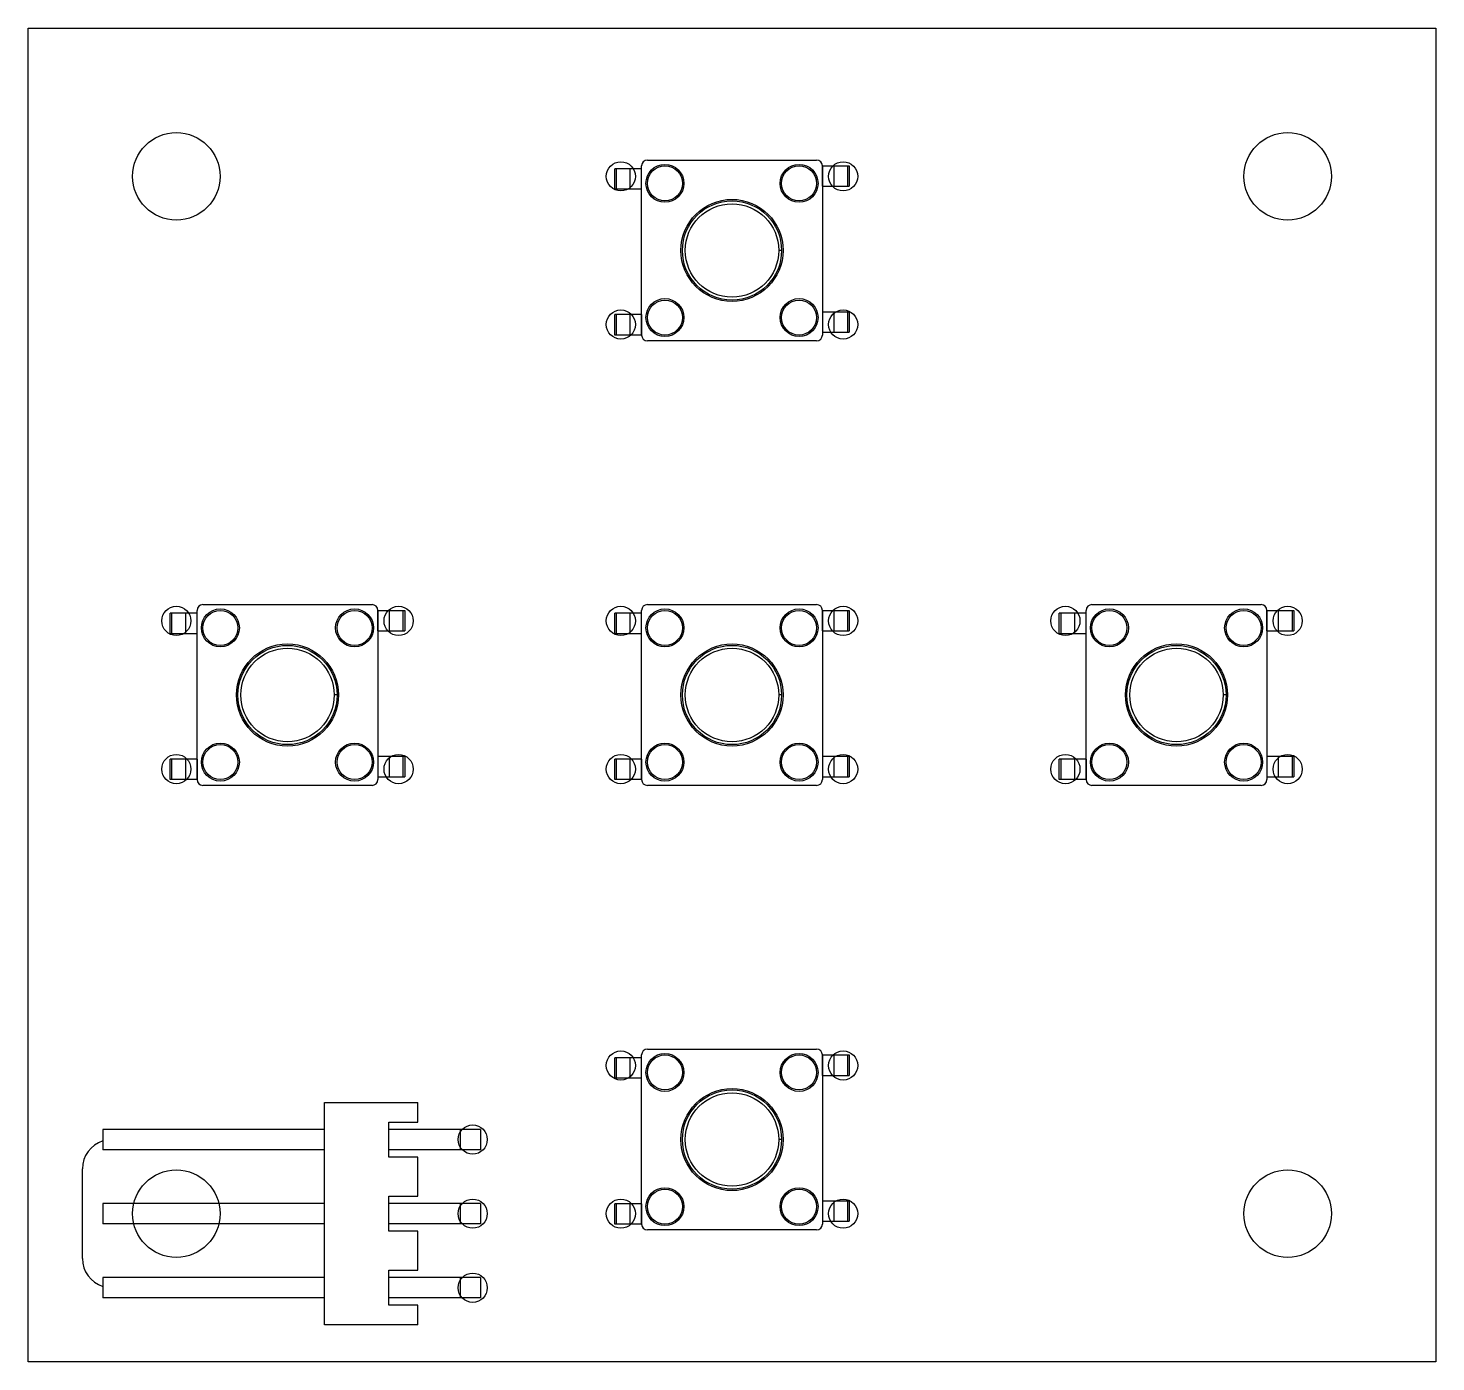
# Model space of a CAD drawing. Header units: millimetres. Extents: x -5.1 to 43.2, y -5.1 to 40.6.
import ezdxf

# ---------------------------------------------------------------- set-up
doc = ezdxf.new("R2010")
doc.units = ezdxf.units.MM
doc.layers.get('0').update_dxf_attribs({"linetype": 'CONTINUOUS'})
doc.layers.add('components', color=7, linetype='CONTINUOUS')

# ---------------------------------------------------------------- blocks, each defined once
blk = doc.blocks.new('COMPOUND')
at = {"layer": 'components', "color": 0}
for p, q in [((16.15, 20.88), (21.95, 20.88)), ((16.15, 20.88), (21.95, 20.88)), ((15.028, 19.88), (15.028, 20.58)), ((15.55, 20.58), (15.08, 20.58)), ((15.08, 20.58), (15.08, 19.88)), ((15.55, 20.58), (15.55, 19.88)), ((15.95, 14.88), (15.95, 20.68)), ((15.95, 14.88), (15.95, 20.68)), ((22.15, 20.68), (22.15, 14.88)), ((22.15, 19.98), (22.15, 20.68)), ((22.15, 20.68), (22.15, 14.88)), ((22.55, 20.68), (23.02, 20.68)), ((22.55, 19.98), (22.55, 20.68)), ((22.55, 19.98), (22.55, 20.68)), ((23.02, 19.98), (23.02, 20.68)), ((23.072, 20.68), (23.072, 19.98)), ((15.55, 19.88), (15.08, 19.88)), ((22.55, 19.98), (23.02, 19.98)), ((15.028, 14.88), (15.028, 15.58)), ((15.55, 15.58), (15.08, 15.58)), ((15.08, 15.58), (15.08, 14.88)), ((15.55, 15.58), (15.55, 14.88)), ((15.55, 15.58), (15.55, 14.88)), ((15.95, 15.58), (15.95, 14.88)), ((22.55, 15.68), (23.02, 15.68)), ((22.55, 14.98), (22.55, 15.68)), ((22.55, 14.98), (22.55, 15.68)), ((23.02, 14.98), (23.02, 15.68)), ((23.072, 15.68), (23.072, 14.98)), ((22.55, 14.98), (23.02, 14.98)), ((15.55, 14.88), (15.08, 14.88)), ((21.95, 14.68), (16.15, 14.68)), ((21.95, 14.68), (16.15, 14.68))]:
    blk.add_line(p, q, dxfattribs=at)
for points in [[(15.08, 20.58), (15.03, 20.58), (15.028, 20.58)], [(15.95, 20.58), (15.9, 20.58), (15.85, 20.58), (15.8, 20.58), (15.75, 20.58), (15.7, 20.58), (15.65, 20.58), (15.6, 20.58), (15.55, 20.58)], [(22.15, 20.68), (22.2, 20.68), (22.25, 20.68), (22.3, 20.68), (22.35, 20.68), (22.4, 20.68), (22.45, 20.68), (22.5, 20.68), (22.55, 20.68)], [(23.02, 20.68), (23.07, 20.68), (23.072, 20.68)], [(15.08, 19.88), (15.03, 19.88), (15.028, 19.88)], [(15.95, 19.88), (15.9, 19.88), (15.85, 19.88), (15.8, 19.88), (15.75, 19.88), (15.7, 19.88), (15.65, 19.88), (15.6, 19.88), (15.55, 19.88)], [(22.15, 19.98), (22.2, 19.98), (22.25, 19.98), (22.3, 19.98), (22.35, 19.98), (22.4, 19.98), (22.45, 19.98), (22.5, 19.98), (22.55, 19.98)], [(23.02, 19.98), (23.07, 19.98), (23.072, 19.98)], [(20.75, 17.78), (20.7, 17.78), (20.65, 17.78)], [(15.08, 15.58), (15.03, 15.58), (15.028, 15.58)], [(15.95, 15.58), (15.9, 15.58), (15.85, 15.58), (15.8, 15.58), (15.75, 15.58), (15.7, 15.58), (15.65, 15.58), (15.6, 15.58), (15.55, 15.58)], [(22.15, 15.68), (22.2, 15.68), (22.25, 15.68), (22.3, 15.68), (22.35, 15.68), (22.4, 15.68), (22.45, 15.68), (22.5, 15.68), (22.55, 15.68)], [(23.02, 15.68), (23.07, 15.68), (23.072, 15.68)], [(22.15, 14.98), (22.2, 14.98), (22.25, 14.98), (22.3, 14.98), (22.35, 14.98), (22.4, 14.98), (22.45, 14.98), (22.5, 14.98), (22.55, 14.98)], [(22.746, 14.98), (22.772, 14.98)], [(23.02, 14.98), (23.07, 14.98), (23.072, 14.98)], [(15.08, 14.88), (15.03, 14.88), (15.028, 14.88)], [(15.354, 14.88), (15.328, 14.88)], [(15.95, 14.88), (15.9, 14.88), (15.85, 14.88), (15.8, 14.88), (15.75, 14.88), (15.7, 14.88), (15.65, 14.88), (15.6, 14.88), (15.55, 14.88)]]:
    blk.add_lwpolyline(points, dxfattribs=at)
for centre, radius in [((16.75, 20.08), 0.65), ((16.75, 20.08), 0.6), ((21.35, 20.08), 0.65), ((21.35, 20.08), 0.6), ((19.05, 17.78), 1.75), ((19.05, 17.78), 1.7), ((19.05, 17.78), 1.7), ((19.05, 17.78), 1.6), ((16.75, 15.48), 0.65), ((16.75, 15.48), 0.6), ((21.35, 15.48), 0.65), ((21.35, 15.48), 0.6)]:
    blk.add_circle(centre, radius, dxfattribs=at)
for centre, start, end in [((16.15, 20.68), 90, -180), ((21.95, 20.68), 0, 90), ((16.15, 14.88), -180, -90), ((21.95, 14.88), -90, 0)]:
    blk.add_arc(centre, 0.2, start, end, dxfattribs=at)
blk = doc.blocks.new('COMPOUND001')
at = {"layer": 'components', "color": 0}
for p, q in [((15.028, 35.12), (15.028, 35.82)), ((15.55, 35.82), (15.08, 35.82)), ((15.08, 35.82), (15.08, 35.12)), ((15.55, 35.82), (15.55, 35.12)), ((15.95, 30.12), (15.95, 35.92)), ((15.95, 30.12), (15.95, 35.92)), ((16.15, 36.12), (21.95, 36.12)), ((16.15, 36.12), (21.95, 36.12)), ((22.15, 35.92), (22.15, 30.12)), ((22.15, 35.22), (22.15, 35.92)), ((22.15, 35.92), (22.15, 30.12)), ((22.55, 35.92), (23.02, 35.92)), ((22.55, 35.22), (22.55, 35.92)), ((22.55, 35.22), (22.55, 35.92)), ((23.02, 35.22), (23.02, 35.92)), ((23.072, 35.92), (23.072, 35.22)), ((15.55, 35.12), (15.08, 35.12)), ((22.55, 35.22), (23.02, 35.22)), ((22.55, 30.92), (23.02, 30.92)), ((22.55, 30.22), (22.55, 30.92)), ((23.02, 30.22), (23.02, 30.92)), ((23.072, 30.92), (23.072, 30.22)), ((15.028, 30.12), (15.028, 30.82)), ((15.55, 30.82), (15.08, 30.82)), ((15.08, 30.82), (15.08, 30.12)), ((15.55, 30.82), (15.55, 30.12)), ((15.95, 30.82), (15.95, 30.12)), ((15.55, 30.12), (15.08, 30.12)), ((22.55, 30.22), (23.02, 30.22)), ((21.95, 29.92), (16.15, 29.92)), ((21.95, 29.92), (16.15, 29.92))]:
    blk.add_line(p, q, dxfattribs=at)
for points in [[(15.08, 35.82), (15.03, 35.82), (15.028, 35.82)], [(15.95, 35.82), (15.9, 35.82), (15.85, 35.82), (15.8, 35.82), (15.75, 35.82), (15.7, 35.82), (15.65, 35.82), (15.6, 35.82), (15.55, 35.82)], [(22.15, 35.92), (22.2, 35.92), (22.25, 35.92), (22.3, 35.92), (22.35, 35.92), (22.4, 35.92), (22.45, 35.92), (22.5, 35.92), (22.55, 35.92)], [(23.02, 35.92), (23.07, 35.92), (23.072, 35.92)], [(15.08, 35.12), (15.03, 35.12), (15.028, 35.12)], [(15.95, 35.12), (15.9, 35.12), (15.85, 35.12), (15.8, 35.12), (15.75, 35.12), (15.7, 35.12), (15.65, 35.12), (15.6, 35.12), (15.55, 35.12)], [(22.15, 35.22), (22.2, 35.22), (22.25, 35.22), (22.3, 35.22), (22.35, 35.22), (22.4, 35.22), (22.45, 35.22), (22.5, 35.22), (22.55, 35.22)], [(23.02, 35.22), (23.07, 35.22), (23.072, 35.22)], [(20.75, 33.02), (20.7, 33.02), (20.65, 33.02)], [(22.15, 30.92), (22.2, 30.92), (22.25, 30.92), (22.3, 30.92), (22.35, 30.92), (22.4, 30.92), (22.45, 30.92), (22.5, 30.92), (22.55, 30.92)], [(23.02, 30.92), (23.07, 30.92), (23.072, 30.92)], [(15.08, 30.82), (15.03, 30.82), (15.028, 30.82)], [(15.95, 30.82), (15.9, 30.82), (15.85, 30.82), (15.8, 30.82), (15.75, 30.82), (15.7, 30.82), (15.65, 30.82), (15.6, 30.82), (15.55, 30.82)], [(15.08, 30.12), (15.03, 30.12), (15.028, 30.12)], [(15.95, 30.12), (15.9, 30.12), (15.85, 30.12), (15.8, 30.12), (15.75, 30.12), (15.7, 30.12), (15.65, 30.12), (15.6, 30.12), (15.55, 30.12)], [(22.15, 30.22), (22.2, 30.22), (22.25, 30.22), (22.3, 30.22), (22.35, 30.22), (22.4, 30.22), (22.45, 30.22), (22.5, 30.22), (22.55, 30.22)], [(22.746, 30.22), (22.772, 30.22)], [(23.02, 30.22), (23.07, 30.22), (23.072, 30.22)]]:
    blk.add_lwpolyline(points, dxfattribs=at)
for centre, radius in [((16.75, 35.32), 0.65), ((16.75, 35.32), 0.6), ((16.75, 35.32), 0.6), ((21.35, 35.32), 0.65), ((21.35, 35.32), 0.6), ((19.05, 33.02), 1.75), ((19.05, 33.02), 1.7), ((19.05, 33.02), 1.7), ((19.05, 33.02), 1.6), ((16.75, 30.72), 0.65), ((21.35, 30.72), 0.65), ((16.75, 30.72), 0.6), ((16.75, 30.72), 0.6), ((21.35, 30.72), 0.6)]:
    blk.add_circle(centre, radius, dxfattribs=at)
for centre, start, end in [((16.15, 35.92), 90, -180), ((21.95, 35.92), 0, 90), ((16.15, 30.12), 180, -90), ((21.95, 30.12), -90, 0)]:
    blk.add_arc(centre, 0.2, start, end, dxfattribs=at)
blk = doc.blocks.new('COMPOUND002')
at = {"layer": 'components', "color": 0}
for p, q in [((0.91, 20.88), (6.71, 20.88)), ((0.91, 20.88), (6.71, 20.88)), ((-0.212, 19.88), (-0.212, 20.58)), ((0.31, 20.58), (-0.16, 20.58)), ((-0.16, 20.58), (-0.16, 19.88)), ((0.31, 20.58), (0.31, 19.88)), ((0.71, 14.88), (0.71, 20.68)), ((0.71, 14.88), (0.71, 20.68)), ((6.91, 20.68), (6.91, 14.88)), ((6.91, 19.98), (6.91, 20.68)), ((6.91, 20.68), (6.91, 14.88)), ((7.31, 20.68), (7.78, 20.68)), ((7.31, 19.98), (7.31, 20.68)), ((7.78, 19.98), (7.78, 20.68)), ((7.832, 20.68), (7.832, 19.98)), ((0.31, 19.88), (-0.16, 19.88)), ((7.31, 19.98), (7.78, 19.98)), ((-0.212, 14.88), (-0.212, 15.58)), ((0.31, 15.58), (-0.16, 15.58)), ((-0.16, 15.58), (-0.16, 14.88)), ((0.31, 15.58), (0.31, 14.88)), ((0.71, 15.58), (0.71, 14.88)), ((7.31, 15.68), (7.78, 15.68)), ((7.31, 14.98), (7.31, 15.68)), ((7.78, 14.98), (7.78, 15.68)), ((7.832, 15.68), (7.832, 14.98)), ((7.31, 14.98), (7.78, 14.98)), ((0.31, 14.88), (-0.16, 14.88)), ((6.71, 14.68), (0.91, 14.68)), ((6.71, 14.68), (0.91, 14.68))]:
    blk.add_line(p, q, dxfattribs=at)
for points in [[(-0.16, 20.58), (-0.21, 20.58), (-0.212, 20.58)], [(0.71, 20.58), (0.66, 20.58), (0.61, 20.58), (0.56, 20.58), (0.51, 20.58), (0.46, 20.58), (0.41, 20.58), (0.36, 20.58), (0.31, 20.58)], [(6.91, 20.68), (6.96, 20.68), (7.01, 20.68), (7.06, 20.68), (7.11, 20.68), (7.16, 20.68), (7.21, 20.68), (7.26, 20.68), (7.31, 20.68)], [(7.78, 20.68), (7.83, 20.68), (7.832, 20.68)], [(-0.16, 19.88), (-0.21, 19.88), (-0.212, 19.88)], [(0.71, 19.88), (0.66, 19.88), (0.61, 19.88), (0.56, 19.88), (0.51, 19.88), (0.46, 19.88), (0.41, 19.88), (0.36, 19.88), (0.31, 19.88)], [(6.91, 19.98), (6.96, 19.98), (7.01, 19.98), (7.06, 19.98), (7.11, 19.98), (7.16, 19.98), (7.21, 19.98), (7.26, 19.98), (7.31, 19.98)], [(7.78, 19.98), (7.83, 19.98), (7.832, 19.98)], [(5.51, 17.78), (5.46, 17.78), (5.41, 17.78)], [(-0.16, 15.58), (-0.21, 15.58), (-0.212, 15.58)], [(0.71, 15.58), (0.66, 15.58), (0.61, 15.58), (0.56, 15.58), (0.51, 15.58), (0.46, 15.58), (0.41, 15.58), (0.36, 15.58), (0.31, 15.58)], [(6.91, 15.68), (6.96, 15.68), (7.01, 15.68), (7.06, 15.68), (7.11, 15.68), (7.16, 15.68), (7.21, 15.68), (7.26, 15.68), (7.31, 15.68)], [(7.78, 15.68), (7.83, 15.68), (7.832, 15.68)], [(6.91, 14.98), (6.96, 14.98), (7.01, 14.98), (7.06, 14.98), (7.11, 14.98), (7.16, 14.98), (7.21, 14.98), (7.26, 14.98), (7.31, 14.98)], [(7.506, 14.98), (7.532, 14.98)], [(7.78, 14.98), (7.83, 14.98), (7.832, 14.98)], [(-0.16, 14.88), (-0.21, 14.88), (-0.212, 14.88)], [(0.114, 14.88), (0.088, 14.88)], [(0.71, 14.88), (0.66, 14.88), (0.61, 14.88), (0.56, 14.88), (0.51, 14.88), (0.46, 14.88), (0.41, 14.88), (0.36, 14.88), (0.31, 14.88)]]:
    blk.add_lwpolyline(points, dxfattribs=at)
for centre, radius in [((1.51, 20.08), 0.65), ((1.51, 20.08), 0.6), ((6.11, 20.08), 0.65), ((6.11, 20.08), 0.6), ((6.11, 20.08), 0.6), ((3.81, 17.78), 1.75), ((3.81, 17.78), 1.7), ((3.81, 17.78), 1.7), ((3.81, 17.78), 1.6), ((1.51, 15.48), 0.65), ((1.51, 15.48), 0.6), ((6.11, 15.48), 0.65), ((6.11, 15.48), 0.6)]:
    blk.add_circle(centre, radius, dxfattribs=at)
for centre, start, end in [((0.91, 20.68), 90, -180), ((6.71, 20.68), 0, 90), ((0.91, 14.88), -180, -90), ((6.71, 14.88), -90, 0)]:
    blk.add_arc(centre, 0.2, start, end, dxfattribs=at)
blk = doc.blocks.new('COMPOUND004')
at = {"layer": 'components', "color": 0}
for p, q in [((31.39, 20.88), (37.19, 20.88)), ((31.39, 20.88), (37.19, 20.88)), ((30.268, 19.88), (30.268, 20.58)), ((30.79, 20.58), (30.32, 20.58)), ((30.32, 20.58), (30.32, 19.88)), ((30.79, 20.58), (30.79, 19.88)), ((30.79, 20.58), (30.79, 19.88)), ((31.19, 14.88), (31.19, 20.68)), ((31.19, 14.88), (31.19, 20.68)), ((37.39, 20.68), (37.39, 14.88)), ((37.39, 19.98), (37.39, 20.68)), ((37.39, 20.68), (37.39, 14.88)), ((37.79, 20.68), (38.26, 20.68)), ((37.79, 19.98), (37.79, 20.68)), ((37.79, 19.98), (37.79, 20.68)), ((38.26, 19.98), (38.26, 20.68)), ((38.312, 20.68), (38.312, 19.98)), ((30.79, 19.88), (30.32, 19.88)), ((37.79, 19.98), (38.26, 19.98)), ((30.268, 14.88), (30.268, 15.58)), ((30.79, 15.58), (30.32, 15.58)), ((30.32, 15.58), (30.32, 14.88)), ((30.79, 15.58), (30.79, 14.88)), ((30.79, 15.58), (30.79, 14.88)), ((31.19, 15.58), (31.19, 14.88)), ((37.79, 15.68), (38.26, 15.68)), ((37.79, 14.98), (37.79, 15.68)), ((37.79, 14.98), (37.79, 15.68)), ((38.26, 14.98), (38.26, 15.68)), ((38.312, 15.68), (38.312, 14.98)), ((37.79, 14.98), (38.26, 14.98)), ((30.79, 14.88), (30.32, 14.88)), ((37.19, 14.68), (31.39, 14.68)), ((37.19, 14.68), (31.39, 14.68))]:
    blk.add_line(p, q, dxfattribs=at)
for points in [[(30.32, 20.58), (30.27, 20.58), (30.268, 20.58)], [(31.19, 20.58), (31.14, 20.58), (31.09, 20.58), (31.04, 20.58), (30.99, 20.58), (30.94, 20.58), (30.89, 20.58), (30.84, 20.58), (30.79, 20.58)], [(37.39, 20.68), (37.44, 20.68), (37.49, 20.68), (37.54, 20.68), (37.59, 20.68), (37.64, 20.68), (37.69, 20.68), (37.74, 20.68), (37.79, 20.68)], [(38.26, 20.68), (38.31, 20.68), (38.312, 20.68)], [(30.32, 19.88), (30.27, 19.88), (30.268, 19.88)], [(31.19, 19.88), (31.14, 19.88), (31.09, 19.88), (31.04, 19.88), (30.99, 19.88), (30.94, 19.88), (30.89, 19.88), (30.84, 19.88), (30.79, 19.88)], [(37.39, 19.98), (37.44, 19.98), (37.49, 19.98), (37.54, 19.98), (37.59, 19.98), (37.64, 19.98), (37.69, 19.98), (37.74, 19.98), (37.79, 19.98)], [(38.26, 19.98), (38.31, 19.98), (38.312, 19.98)], [(35.99, 17.78), (35.94, 17.78), (35.89, 17.78)], [(30.32, 15.58), (30.27, 15.58), (30.268, 15.58)], [(31.19, 15.58), (31.14, 15.58), (31.09, 15.58), (31.04, 15.58), (30.99, 15.58), (30.94, 15.58), (30.89, 15.58), (30.84, 15.58), (30.79, 15.58)], [(37.39, 15.68), (37.44, 15.68), (37.49, 15.68), (37.54, 15.68), (37.59, 15.68), (37.64, 15.68), (37.69, 15.68), (37.74, 15.68), (37.79, 15.68)], [(38.26, 15.68), (38.31, 15.68), (38.312, 15.68)], [(37.39, 14.98), (37.44, 14.98), (37.49, 14.98), (37.54, 14.98), (37.59, 14.98), (37.64, 14.98), (37.69, 14.98), (37.74, 14.98), (37.79, 14.98)], [(37.986, 14.98), (38.012, 14.98)], [(38.26, 14.98), (38.31, 14.98), (38.312, 14.98)], [(30.32, 14.88), (30.27, 14.88), (30.268, 14.88)], [(30.594, 14.88), (30.568, 14.88)], [(31.19, 14.88), (31.14, 14.88), (31.09, 14.88), (31.04, 14.88), (30.99, 14.88), (30.94, 14.88), (30.89, 14.88), (30.84, 14.88), (30.79, 14.88)]]:
    blk.add_lwpolyline(points, dxfattribs=at)
for centre, radius in [((31.99, 20.08), 0.65), ((31.99, 20.08), 0.6), ((36.59, 20.08), 0.65), ((36.59, 20.08), 0.6), ((34.29, 17.78), 1.75), ((34.29, 17.78), 1.7), ((34.29, 17.78), 1.7), ((34.29, 17.78), 1.6), ((31.99, 15.48), 0.65), ((31.99, 15.48), 0.6), ((36.59, 15.48), 0.65), ((36.59, 15.48), 0.6)]:
    blk.add_circle(centre, radius, dxfattribs=at)
for centre, start, end in [((31.39, 20.68), 90, -180), ((37.19, 20.68), 0, 90), ((31.39, 14.88), 180, -90), ((37.19, 14.88), -90, 0)]:
    blk.add_arc(centre, 0.2, start, end, dxfattribs=at)

msp = doc.modelspace()

# ---------------------------------------------------------------- linework, layer by layer
for p, q in [((-5.08, -5.08), (-5.08, 40.64)), ((-5.08, 40.64), (43.18, 40.64)), ((43.18, 40.64), (43.18, -5.08)), ((43.18, -5.08), (-5.08, -5.08))]:
    msp.add_line(p, q)
for centre, radius in [((0, 35.56), 1.5), ((38.1, 35.56), 1.5), ((15.24, 35.56), 0.5), ((22.86, 35.56), 0.5), ((15.24, 30.48), 0.5), ((22.86, 30.48), 0.5), ((0, 20.32), 0.5), ((7.62, 20.32), 0.5), ((15.24, 20.32), 0.5), ((22.86, 20.32), 0.5), ((30.48, 20.32), 0.5), ((38.1, 20.32), 0.5), ((0, 15.24), 0.5), ((7.62, 15.24), 0.5), ((15.24, 15.24), 0.5), ((22.86, 15.24), 0.5), ((30.48, 15.24), 0.5), ((38.1, 15.24), 0.5), ((15.24, 5.08), 0.5), ((22.86, 5.08), 0.5), ((10.16, 2.54), 0.5), ((0, 0), 1.5), ((38.1, 0), 1.5), ((10.16, 0), 0.5), ((15.24, 0), 0.5), ((22.86, 0), 0.5), ((10.16, -2.54), 0.5)]:
    msp.add_circle(centre, radius)
at = {"layer": 'components'}
for p, q in [((5.08, -3.81), (5.08, 3.81)), ((5.08, 3.81), (8.28, 3.81)), ((8.28, 3.14), (8.28, 3.81)), ((7.28, 1.94), (7.28, 3.14)), ((7.28, 3.14), (8.28, 3.14)), ((-2.52, 2.89), (-2.52, 2.19)), ((5.08, 2.89), (-2.52, 2.89)), ((9.73, 2.89), (7.28, 2.89)), ((7.28, 2.19), (7.28, 2.89)), ((9.73, 2.89), (9.73, 2.19)), ((10.43, 2.89), (10.43, 2.19)), ((5.08, 2.19), (-2.52, 2.19)), ((9.73, 2.19), (7.28, 2.19)), ((8.28, 1.94), (7.28, 1.94)), ((8.28, 0.6), (8.28, 1.94)), ((-3.22, -1.54), (-3.22, 1.54)), ((7.28, -0.6), (7.28, 0.6)), ((7.28, 0.6), (8.28, 0.6)), ((-2.52, 0.35), (-2.52, -0.35)), ((5.08, 0.35), (-2.52, 0.35)), ((9.73, 0.35), (7.28, 0.35)), ((9.73, 0.35), (9.73, -0.35)), ((10.43, 0.35), (10.43, -0.35)), ((5.08, -0.35), (-2.52, -0.35)), ((9.73, -0.35), (7.28, -0.35)), ((8.28, -0.6), (7.28, -0.6)), ((8.28, -1.94), (8.28, -0.6)), ((-2.52, -2.19), (-2.52, -2.89)), ((5.08, -2.19), (-2.52, -2.19)), ((7.28, -3.14), (7.28, -1.94)), ((7.28, -1.94), (8.28, -1.94)), ((7.28, -2.89), (7.28, -2.19)), ((9.73, -2.19), (7.28, -2.19)), ((9.73, -2.19), (9.73, -2.89)), ((10.43, -2.19), (10.43, -2.89)), ((5.08, -2.89), (-2.52, -2.89)), ((9.73, -2.89), (7.28, -2.89)), ((8.28, -3.14), (7.28, -3.14)), ((8.28, -3.81), (8.28, -3.14)), ((8.28, -3.81), (5.08, -3.81))]:
    msp.add_line(p, q, dxfattribs=at)
for points in [[(10.43, 2.89), (10.38, 2.89), (10.33, 2.89), (10.28, 2.89), (10.23, 2.89), (10.18, 2.89), (10.13, 2.89), (10.08, 2.89), (10.03, 2.89), (9.98, 2.89), (9.93, 2.89), (9.88, 2.89), (9.83, 2.89), (9.78, 2.89), (9.73, 2.89)], [(10.43, 2.19), (10.38, 2.19), (10.33, 2.19), (10.28, 2.19), (10.23, 2.19), (10.18, 2.19), (10.13, 2.19), (10.08, 2.19), (10.03, 2.19), (9.98, 2.19), (9.93, 2.19), (9.88, 2.19), (9.83, 2.19), (9.78, 2.19), (9.73, 2.19)], [(10.43, 0.35), (10.38, 0.35), (10.33, 0.35), (10.28, 0.35), (10.23, 0.35), (10.18, 0.35), (10.13, 0.35), (10.08, 0.35), (10.03, 0.35), (9.98, 0.35), (9.93, 0.35), (9.88, 0.35), (9.83, 0.35), (9.78, 0.35), (9.73, 0.35)], [(10.43, -0.35), (10.38, -0.35), (10.33, -0.35), (10.28, -0.35), (10.23, -0.35), (10.18, -0.35), (10.13, -0.35), (10.08, -0.35), (10.03, -0.35), (9.98, -0.35), (9.93, -0.35), (9.88, -0.35), (9.83, -0.35), (9.78, -0.35), (9.73, -0.35)], [(10.43, -2.19), (10.38, -2.19), (10.33, -2.19), (10.28, -2.19), (10.23, -2.19), (10.18, -2.19), (10.13, -2.19), (10.08, -2.19), (10.03, -2.19), (9.98, -2.19), (9.93, -2.19), (9.88, -2.19), (9.83, -2.19), (9.78, -2.19), (9.73, -2.19)], [(10.43, -2.89), (10.38, -2.89), (10.33, -2.89), (10.28, -2.89), (10.23, -2.89), (10.18, -2.89), (10.13, -2.89), (10.08, -2.89), (10.03, -2.89), (9.98, -2.89), (9.93, -2.89), (9.88, -2.89), (9.83, -2.89), (9.78, -2.89), (9.73, -2.89)]]:
    msp.add_lwpolyline(points, dxfattribs=at)
for centre, start, end in [((-2.22, 1.54), 107.4576, 180), ((-2.22, -1.54), 180, 252.5424)]:
    msp.add_arc(centre, 1, start, end, dxfattribs=at)

# ---------------------------------------------------------------- block references
for name, p in [('COMPOUND001', (0, 0)), ('COMPOUND002', (0, 0)), ('COMPOUND', (0, 0)), ('COMPOUND004', (0, 0)), ('COMPOUND', (0, -15.24))]:
    msp.add_blockref(name, p)

doc.saveas('drawing.dxf')
